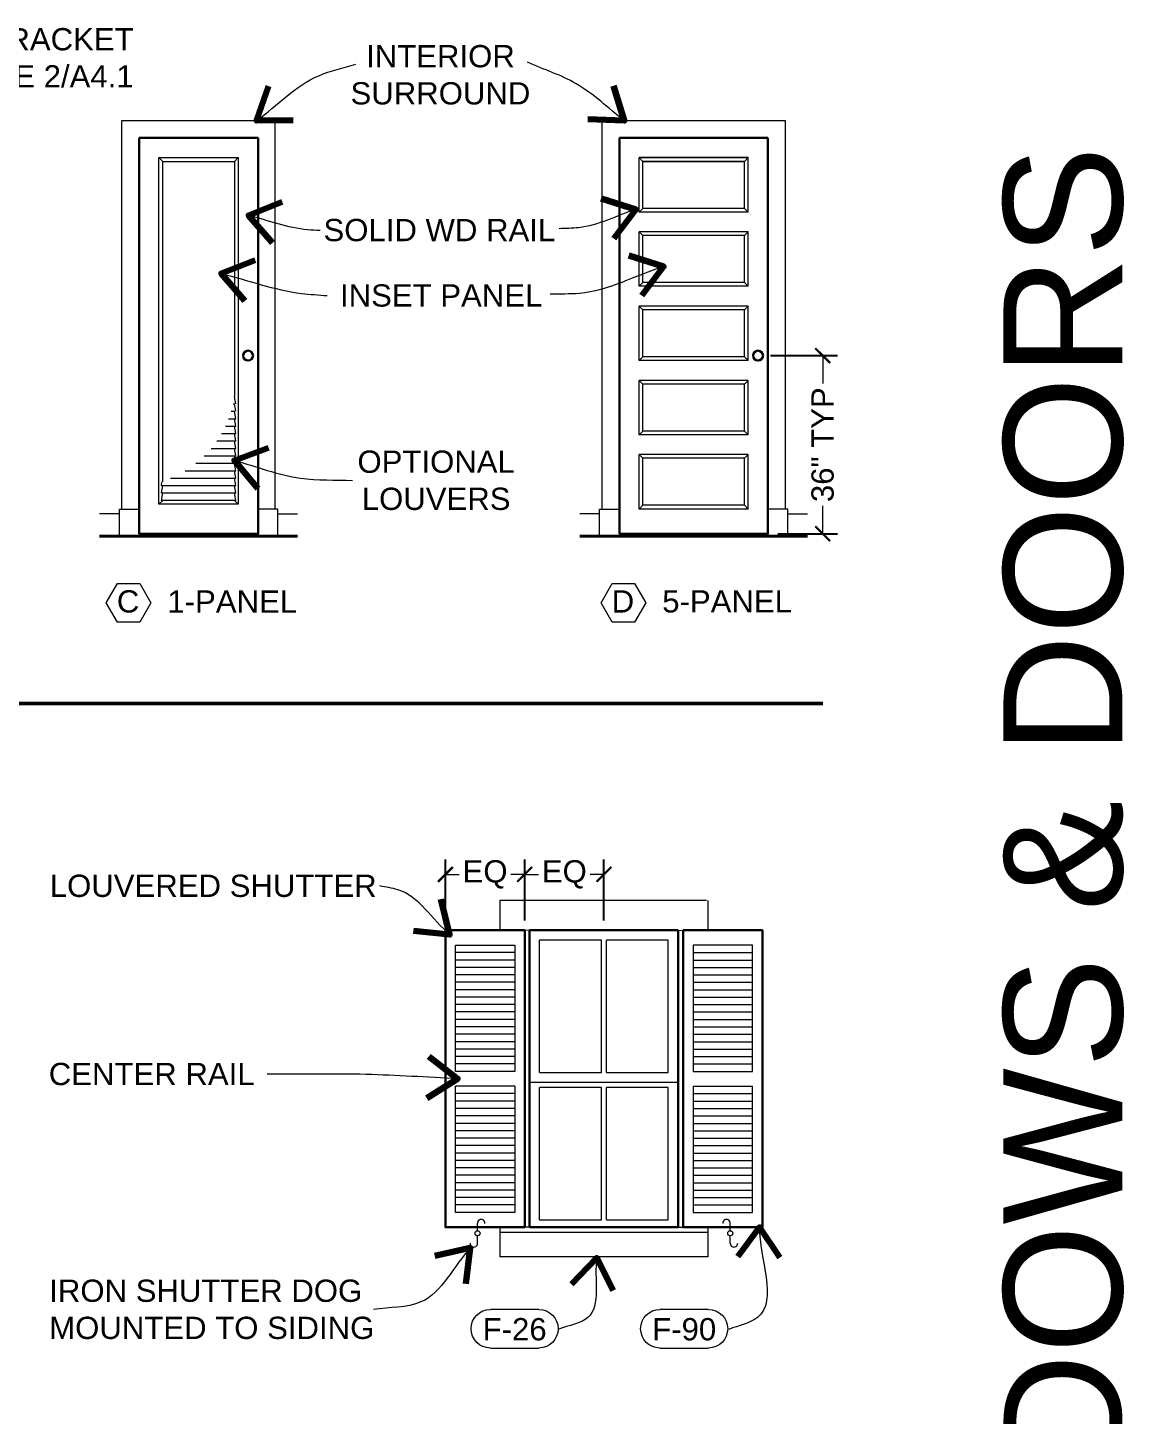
# Model space of a CAD drawing. Header units: inches. Extents: x -54 to 15382, y 469 to 41738.
# Drawn here: x 5467.4 to 5688.9, y 4481.7 to 4762.1 of the extents above; entities that cross this region are included whole.
import ezdxf

# ---------------------------------------------------------------- set-up
doc = ezdxf.new("R2010")
doc.units = ezdxf.units.IN
doc.header["$MEASUREMENT"] = 0
doc.layers.get('0').update_dxf_attribs({"lineweight": 9})
for name, color, linetype, lineweight in [('1', 7, 'Continuous', 9), ('2', 7, 'Continuous', 18), ('3', 7, 'Continuous', 30), ('4', 7, 'Continuous', 40), ('5', 7, 'Continuous', 50), ('A-DIMSx', 7, 'Continuous', 9), ('A-SYMB', 7, 'Continuous', 18), ('A-TEXTx', 7, 'Continuous', 18)]:
    doc.layers.add(name, color=color, linetype=linetype, lineweight=lineweight)
doc.styles.get("Standard").update_dxf_attribs({"font": 'arial.ttf'})
doc.dimstyles.get("Standard").update_dxf_attribs({"dimtxt": 3, "dimasz": 2, "dimexe": 0.03125, "dimexo": 0.0625, "dimgap": 0.03125, "dimtad": 0, "dimtoh": 1, "dimdec": 4, "dimlfac": 0.99985, "dimzin": 0, "dimdsep": 46, "dimlunit": 4, "dimtxsty": 'Standard', "dimblk": 'ARCHTICK', "dimblk1": 'ARCHTICK', "dimblk2": 'ARCHTICK', "dimcen": 0.09, "dimclrt": 256, "dimadec": 0, "dimazin": 0, "dimtfac": 1, "dimtdec": 4, "dimtofl": 0, "dimtmove": 0, "dimatfit": 3, "dimfxl": 1, "dimtolj": 1, "dimtzin": 0, "dimarcsym": 0})

# ---------------------------------------------------------------- blocks, each defined once
blk = doc.blocks.new('_ArchTick')
at = {"color": 0, "linetype": 'ByBlock', "lineweight": 0, "const_width": 0.15}
blk.add_lwpolyline([(-0.5, -0.5), (0.5, 0.5)], dxfattribs=at)
blk = doc.blocks.new('*D464')
at = {"layer": 'A-DIMSx', "color": 0, "lineweight": -2, "ltscale": 0.1}
for p, q in [((5617.45, 4695.82), (5630.97, 4695.82)), ((5618.92, 4659.82), (5630.97, 4659.82))]:
    blk.add_line(p, q, dxfattribs=at)
at = {"layer": 'A-DIMSx', "color": 0, "lineweight": 5, "ltscale": 0.1}
for p, q in [((5627.97, 4695.82), (5627.97, 4690.16)), ((5627.97, 4659.82), (5627.97, 4665.47))]:
    blk.add_line(p, q, dxfattribs=at)
at = {"layer": 'A-DIMSx', "color": 0, "lineweight": 5, "xscale": 3, "yscale": 3, "zscale": 3}
for p, rotation in [((5627.97, 4695.82), 90), ((5627.97, 4659.82), 270)]:
    blk.add_blockref('_ArchTick', p, dxfattribs=dict(at, rotation=rotation))
at = {"layer": 'A-DIMSx', "ltscale": 0.25, "insert": (5627.97, 4677.82), "char_height": 4.5, "attachment_point": 5, "rotation": 90}
blk.add_mtext('\\A1;36" TYP', dxfattribs=at)
blk = doc.blocks.new('CALLOUT - FINISHES')
at = {"layer": 'A-SYMB', "lineweight": 20, "ltscale": 0.1}
for p, q in [((6510.71, 5650.46), (6520.5, 5650.46)), ((6520.5, 5642.67), (6510.71, 5642.67))]:
    blk.add_line(p, q, dxfattribs=at)
for centre, start, end in [((6510.71, 5646.57), 90, 270), ((6520.5, 5646.57), 270, 90)]:
    blk.add_arc(centre, 3.9, start, end, dxfattribs=at)
blk = doc.blocks.new('*D468')
at = {"layer": 'A-DIMSx', "color": 0, "lineweight": -2, "ltscale": 0.1}
for p, q in [((5567.79, 4581.7), (5567.79, 4594)), ((5583.79, 4581.7), (5583.79, 4594))]:
    blk.add_line(p, q, dxfattribs=at)
at = {"layer": 'A-DIMSx', "color": 0, "lineweight": 5, "ltscale": 0.1}
for p, q in [((5567.79, 4591), (5570.59, 4591)), ((5583.79, 4591), (5580.98, 4591))]:
    blk.add_line(p, q, dxfattribs=at)
at = {"layer": 'A-DIMSx', "color": 0, "lineweight": 5, "xscale": 3, "yscale": 3, "zscale": 3, "rotation": 180}
blk.add_blockref('_ArchTick', (5567.79, 4591), dxfattribs=at)
at = {"layer": 'A-DIMSx', "color": 0, "lineweight": 5, "xscale": 3, "yscale": 3, "zscale": 3}
blk.add_blockref('_ArchTick', (5583.79, 4591), dxfattribs=at)
at = {"layer": 'A-DIMSx', "ltscale": 0.25, "insert": (5575.79, 4591), "char_height": 4.5, "attachment_point": 5}
blk.add_mtext('\\A1;EQ', dxfattribs=at)
blk = doc.blocks.new('*D469')
at = {"layer": 'A-DIMSx', "color": 0, "lineweight": -2, "ltscale": 0.1}
for p, q in [((5551.79, 4581.7), (5551.79, 4594)), ((5567.79, 4581.7), (5567.79, 4594))]:
    blk.add_line(p, q, dxfattribs=at)
at = {"layer": 'A-DIMSx', "color": 0, "lineweight": 5, "ltscale": 0.1}
for p, q in [((5551.79, 4591), (5554.59, 4591)), ((5567.79, 4591), (5564.98, 4591))]:
    blk.add_line(p, q, dxfattribs=at)
at = {"layer": 'A-DIMSx', "color": 0, "lineweight": 5, "xscale": 3, "yscale": 3, "zscale": 3, "rotation": 180}
blk.add_blockref('_ArchTick', (5551.79, 4591), dxfattribs=at)
at = {"layer": 'A-DIMSx', "color": 0, "lineweight": 5, "xscale": 3, "yscale": 3, "zscale": 3}
blk.add_blockref('_ArchTick', (5567.79, 4591), dxfattribs=at)
at = {"layer": 'A-DIMSx', "ltscale": 0.25, "insert": (5559.79, 4591), "char_height": 4.5, "attachment_point": 5}
blk.add_mtext('\\A1;EQ', dxfattribs=at)

msp = doc.modelspace()

# ---------------------------------------------------------------- linework, layer by layer
at = {"layer": '1', "ltscale": 0.25}
for p, q in [((5486.4368629, 4664.8185666), (5486.4368629, 4743.3185666)), ((5486.4368629, 4743.3185666), (5517.4368629, 4743.3185666)), ((5517.4368629, 4664.8185666), (5517.4368629, 4743.3185666)), ((5583.4187339, 4743.3185666), (5620.4187339, 4743.3185666)), ((5583.4187339, 4664.8185666), (5583.4187339, 4743.3185666)), ((5620.4187339, 4743.3185666), (5620.4187339, 4664.8185666)), ((5493.9368629, 4665.8185666), (5493.9368629, 4735.8185666)), ((5493.9368629, 4735.8185666), (5509.9368629, 4735.8185666)), ((5494.6868629, 4735.0685666), (5493.9368629, 4735.8185666)), ((5509.1868629, 4735.0685666), (5509.9368629, 4735.8185666)), ((5509.9368629, 4735.8185666), (5509.9368629, 4665.8185666)), ((5591.6687339, 4735.0685666), (5590.9187339, 4735.8185666)), ((5590.9187339, 4735.8185666), (5612.9187339, 4735.8185666)), ((5591.6687339, 4735.0685666), (5590.9187339, 4735.8185666)), ((5612.9187339, 4735.8185666), (5590.9187339, 4735.8185666)), ((5590.9187339, 4724.8185666), (5590.9187339, 4735.8185666)), ((5612.1687339, 4735.0685666), (5612.9187339, 4735.8185666)), ((5612.1687339, 4735.0685666), (5612.9187339, 4735.8185666)), ((5612.9187339, 4724.8185666), (5612.9187339, 4735.8185666)), ((5494.6868629, 4735.0685666), (5509.1868629, 4735.0685666)), ((5494.6868629, 4670.2927078), (5494.6868629, 4735.0685666)), ((5509.1868629, 4735.0685666), (5509.1868629, 4687.5685666)), ((5591.6687339, 4735.0685666), (5612.1687339, 4735.0685666)), ((5612.1687339, 4735.0685666), (5591.6687339, 4735.0685666)), ((5591.6687339, 4725.5685666), (5591.6687339, 4735.0685666)), ((5612.1687339, 4725.5685666), (5612.1687339, 4735.0685666)), ((5591.6687339, 4725.5685666), (5590.9187339, 4724.8185666)), ((5612.9187339, 4724.8185666), (5590.9187339, 4724.8185666)), ((5612.1687339, 4725.5685666), (5591.6687339, 4725.5685666)), ((5612.1687339, 4725.5685666), (5612.9187339, 4724.8185666)), ((5591.6687339, 4720.0685666), (5590.9187339, 4720.8185666)), ((5612.9187339, 4720.8185666), (5590.9187339, 4720.8185666)), ((5590.9187339, 4709.8185666), (5590.9187339, 4720.8185666)), ((5612.1687339, 4720.0685666), (5591.6687339, 4720.0685666)), ((5591.6687339, 4710.5685666), (5591.6687339, 4720.0685666)), ((5612.1687339, 4720.0685666), (5612.9187339, 4720.8185666)), ((5612.1687339, 4710.5685666), (5612.1687339, 4720.0685666)), ((5612.9187339, 4709.8185666), (5612.9187339, 4720.8185666)), ((5591.6687339, 4710.5685666), (5590.9187339, 4709.8185666)), ((5612.1687339, 4710.5685666), (5591.6687339, 4710.5685666)), ((5612.1687339, 4710.5685666), (5612.9187339, 4709.8185666)), ((5612.9187339, 4709.8185666), (5590.9187339, 4709.8185666)), ((5591.6687339, 4705.0685666), (5590.9187339, 4705.8185666)), ((5612.9187339, 4705.8185666), (5590.9187339, 4705.8185666)), ((5590.9187339, 4694.8185666), (5590.9187339, 4705.8185666)), ((5612.1687339, 4705.0685666), (5591.6687339, 4705.0685666)), ((5591.6687339, 4695.5685666), (5591.6687339, 4705.0685666)), ((5612.1687339, 4705.0685666), (5612.9187339, 4705.8185666)), ((5612.1687339, 4695.5685666), (5612.1687339, 4705.0685666)), ((5612.9187339, 4694.8185666), (5612.9187339, 4705.8185666)), ((5591.6687339, 4695.5685666), (5590.9187339, 4694.8185666)), ((5612.9187339, 4694.8185666), (5590.9187339, 4694.8185666)), ((5612.1687339, 4695.5685666), (5591.6687339, 4695.5685666)), ((5612.1687339, 4695.5685666), (5612.9187339, 4694.8185666)), ((5591.6687339, 4690.0685666), (5590.9187339, 4690.8185666)), ((5612.9187339, 4690.8185666), (5590.9187339, 4690.8185666)), ((5590.9187339, 4679.8185666), (5590.9187339, 4690.8185666)), ((5612.1687339, 4690.0685666), (5612.9187339, 4690.8185666)), ((5612.9187339, 4679.8185666), (5612.9187339, 4690.8185666)), ((5509.4368629, 4686.0685666), (5509.1868629, 4687.5685666)), ((5612.1687339, 4690.0685666), (5591.6687339, 4690.0685666)), ((5591.6687339, 4680.5685666), (5591.6687339, 4690.0685666)), ((5612.1687339, 4680.5685666), (5612.1687339, 4690.0685666)), ((5508.9381689, 4686.0685666), (5509.1868629, 4686.0685666)), ((5509.4368629, 4684.5685666), (5509.1868629, 4686.0685666)), ((5508.0107424, 4683.0685666), (5509.4368629, 4683.0685666)), ((5508.5344534, 4684.5685666), (5509.1868629, 4684.5685666)), ((5509.4368629, 4683.0685666), (5509.1868629, 4684.5685666)), ((5509.4368629, 4681.5685666), (5509.1868629, 4683.0685666)), ((5506.5605139, 4680.0685666), (5509.4368629, 4680.0685666)), ((5507.3573181, 4681.5685666), (5509.4368629, 4681.5685666)), ((5509.4368629, 4680.0685666), (5509.1868629, 4681.5685666)), ((5509.4368629, 4678.5685666), (5509.1868629, 4680.0685666)), ((5591.6687339, 4680.5685666), (5590.9187339, 4679.8185666)), ((5612.9187339, 4679.8185666), (5590.9187339, 4679.8185666)), ((5612.1687339, 4680.5685666), (5591.6687339, 4680.5685666)), ((5612.1687339, 4680.5685666), (5612.9187339, 4679.8185666)), ((5504.4501068, 4677.0685666), (5509.4368629, 4677.0685666)), ((5505.6009101, 4678.5685666), (5509.4368629, 4678.5685666)), ((5509.4368629, 4677.0685666), (5509.1868629, 4678.5685666)), ((5509.4368629, 4675.5685666), (5509.1868629, 4677.0685666)), ((5501.371364, 4674.0685666), (5509.4368629, 4674.0685666)), ((5503.0644596, 4675.5685666), (5509.4368629, 4675.5685666)), ((5509.4368629, 4674.0685666), (5509.1868629, 4675.5685666)), ((5509.4368629, 4672.5685666), (5509.1868629, 4674.0685666)), ((5590.9187339, 4664.8185666), (5590.9187339, 4675.8185666)), ((5591.6687339, 4675.0685666), (5590.9187339, 4675.8185666)), ((5612.9187339, 4675.8185666), (5590.9187339, 4675.8185666)), ((5591.6687339, 4665.5685666), (5591.6687339, 4675.0685666)), ((5612.1687339, 4675.0685666), (5591.6687339, 4675.0685666)), ((5612.1687339, 4675.0685666), (5612.9187339, 4675.8185666)), ((5612.1687339, 4665.5685666), (5612.1687339, 4675.0685666)), ((5612.9187339, 4664.8185666), (5612.9187339, 4675.8185666)), ((5496.2755924, 4671.0685666), (5509.4368629, 4671.0685666)), ((5499.2331137, 4672.5685666), (5509.4368629, 4672.5685666)), ((5509.4368629, 4671.0685666), (5509.1868629, 4672.5685666)), ((5509.4368629, 4669.5685666), (5509.1868629, 4671.0685666)), ((5494.4368629, 4669.5685666), (5494.5460958, 4670.223964)), ((5494.4368629, 4669.5685666), (5509.4368629, 4669.5685666)), ((5494.4368629, 4668.0685666), (5494.6868629, 4669.5685666)), ((5494.4368629, 4668.0685666), (5509.4368629, 4668.0685666)), ((5494.4368629, 4666.5685666), (5494.6868629, 4668.0685666)), ((5509.4368629, 4668.0685666), (5509.1868629, 4669.5685666)), ((5509.4368629, 4666.5685666), (5509.1868629, 4668.0685666)), ((5494.6868629, 4666.5685666), (5493.9368629, 4665.8185666)), ((5509.9368629, 4665.8185666), (5493.9368629, 4665.8185666)), ((5509.4368629, 4666.5685666), (5494.4368629, 4666.5685666)), ((5509.1868629, 4666.5685666), (5509.9368629, 4665.8185666)), ((5591.6687339, 4665.5685666), (5590.9187339, 4664.8185666)), ((5612.1687339, 4665.5685666), (5591.6687339, 4665.5685666)), ((5612.1687339, 4665.5685666), (5612.9187339, 4664.8185666)), ((5485.9368629, 4663.8185666), (5481.9368629, 4663.8185666)), ((5485.9368629, 4659.3185666), (5485.9368629, 4664.8185666)), ((5485.9368629, 4664.8185666), (5489.9368629, 4664.8185666)), ((5517.9368629, 4664.8185666), (5513.9368629, 4664.8185666)), ((5517.9368629, 4659.3185666), (5517.9368629, 4664.8185666)), ((5517.9368629, 4663.8185666), (5521.9368629, 4663.8185666)), ((5582.9187339, 4663.8185666), (5578.9187339, 4663.8185666)), ((5582.9187339, 4659.3185666), (5582.9187339, 4664.8185666)), ((5582.9187339, 4664.8185666), (5586.9187339, 4664.8185666)), ((5612.9187339, 4664.8185666), (5590.9187339, 4664.8185666)), ((5620.9187339, 4664.8185666), (5616.9187339, 4664.8185666)), ((5620.9187339, 4659.3185666), (5620.9187339, 4664.8185666)), ((5620.9187339, 4663.8185666), (5624.9187339, 4663.8185666)), ((5489.9368629, 4659.8185666), (5489.9368629, 4659.3185666)), ((5513.9368629, 4659.8185666), (5513.9368629, 4659.3185666)), ((5586.9187339, 4659.8185666), (5586.9187339, 4659.3185666)), ((5616.9187339, 4659.8185666), (5616.9187339, 4659.3185666)), ((5553.7868522, 4576.6984224), (5565.7868522, 4576.6984224)), ((5553.7868522, 4551.1984224), (5553.7868522, 4576.6984224)), ((5565.7868522, 4576.6984224), (5565.7868522, 4551.1984224)), ((5601.7868522, 4576.6984224), (5601.7868522, 4551.1984224)), ((5613.7868522, 4576.6984224), (5601.7868522, 4576.6984224)), ((5613.7868522, 4551.1984224), (5613.7868522, 4576.6984224)), ((5565.7868522, 4575.1984224), (5553.7868522, 4575.1984224)), ((5565.7868522, 4573.6984224), (5553.7868522, 4573.6984224)), ((5601.7868522, 4575.1984224), (5613.7868522, 4575.1984224)), ((5601.7868522, 4573.6984224), (5613.7868522, 4573.6984224)), ((5565.7868522, 4572.1984224), (5553.7868522, 4572.1984224)), ((5565.7868522, 4570.6984224), (5553.7868522, 4570.6984224)), ((5601.7868522, 4572.1984224), (5613.7868522, 4572.1984224)), ((5601.7868522, 4570.6984224), (5613.7868522, 4570.6984224)), ((5565.7868522, 4569.1984224), (5553.7868522, 4569.1984224)), ((5565.7868522, 4567.6984224), (5553.7868522, 4567.6984224)), ((5601.7868522, 4569.1984224), (5613.7868522, 4569.1984224)), ((5601.7868522, 4567.6984224), (5613.7868522, 4567.6984224)), ((5565.7868522, 4566.1984224), (5553.7868522, 4566.1984224)), ((5565.7868522, 4564.6984224), (5553.7868522, 4564.6984224)), ((5601.7868522, 4566.1984224), (5613.7868522, 4566.1984224)), ((5601.7868522, 4564.6984224), (5613.7868522, 4564.6984224)), ((5565.7868522, 4563.1984224), (5553.7868522, 4563.1984224)), ((5565.7868522, 4561.6984224), (5553.7868522, 4561.6984224)), ((5601.7868522, 4563.1984224), (5613.7868522, 4563.1984224)), ((5601.7868522, 4561.6984224), (5613.7868522, 4561.6984224)), ((5565.7868522, 4560.1984224), (5553.7868522, 4560.1984224)), ((5565.7868522, 4558.6984224), (5553.7868522, 4558.6984224)), ((5601.7868522, 4560.1984224), (5613.7868522, 4560.1984224)), ((5601.7868522, 4558.6984224), (5613.7868522, 4558.6984224)), ((5565.7868522, 4557.1984224), (5553.7868522, 4557.1984224)), ((5565.7868522, 4555.6984224), (5553.7868522, 4555.6984224)), ((5601.7868522, 4557.1984224), (5613.7868522, 4557.1984224)), ((5601.7868522, 4555.6984224), (5613.7868522, 4555.6984224)), ((5565.7868522, 4554.1984224), (5553.7868522, 4554.1984224)), ((5601.7868522, 4554.1984224), (5613.7868522, 4554.1984224)), ((5565.7868522, 4552.6984224), (5553.7868522, 4552.6984224)), ((5565.7868522, 4551.1984224), (5553.7868522, 4551.1984224)), ((5601.7868522, 4552.6984224), (5613.7868522, 4552.6984224)), ((5601.7868522, 4551.1984224), (5613.7868522, 4551.1984224)), ((5565.7868522, 4548.1984224), (5553.7868522, 4548.1984224)), ((5553.7868522, 4522.6984224), (5553.7868522, 4548.1984224)), ((5565.7868522, 4548.1984224), (5565.7868522, 4522.6984224)), ((5601.7868522, 4548.1984224), (5601.7868522, 4522.6984224)), ((5601.7868522, 4548.1984224), (5613.7868522, 4548.1984224)), ((5613.7868522, 4522.6984224), (5613.7868522, 4548.1984224)), ((5565.7868522, 4546.6984224), (5553.7868522, 4546.6984224)), ((5565.7868522, 4545.1984224), (5553.7868522, 4545.1984224)), ((5601.7868522, 4546.6984224), (5613.7868522, 4546.6984224)), ((5601.7868522, 4545.1984224), (5613.7868522, 4545.1984224)), ((5565.7868522, 4543.6984224), (5553.7868522, 4543.6984224)), ((5565.7868522, 4542.1984224), (5553.7868522, 4542.1984224)), ((5601.7868522, 4543.6984224), (5613.7868522, 4543.6984224)), ((5601.7868522, 4542.1984224), (5613.7868522, 4542.1984224)), ((5565.7868522, 4540.6984224), (5553.7868522, 4540.6984224)), ((5565.7868522, 4539.1984224), (5553.7868522, 4539.1984224)), ((5601.7868522, 4540.6984224), (5613.7868522, 4540.6984224)), ((5601.7868522, 4539.1984224), (5613.7868522, 4539.1984224)), ((5565.7868522, 4537.6984224), (5553.7868522, 4537.6984224)), ((5565.7868522, 4536.1984224), (5553.7868522, 4536.1984224)), ((5601.7868522, 4537.6984224), (5613.7868522, 4537.6984224)), ((5601.7868522, 4536.1984224), (5613.7868522, 4536.1984224)), ((5565.7868522, 4534.6984224), (5553.7868522, 4534.6984224)), ((5601.7868522, 4534.6984224), (5613.7868522, 4534.6984224)), ((5565.7868522, 4533.1984224), (5553.7868522, 4533.1984224)), ((5565.7868522, 4531.6984224), (5553.7868522, 4531.6984224)), ((5601.7868522, 4533.1984224), (5613.7868522, 4533.1984224)), ((5601.7868522, 4531.6984224), (5613.7868522, 4531.6984224)), ((5565.7868522, 4530.1984224), (5553.7868522, 4530.1984224)), ((5565.7868522, 4528.6984224), (5553.7868522, 4528.6984224)), ((5601.7868522, 4530.1984224), (5613.7868522, 4530.1984224)), ((5601.7868522, 4528.6984224), (5613.7868522, 4528.6984224)), ((5565.7868522, 4527.1984224), (5553.7868522, 4527.1984224)), ((5565.7868522, 4525.6984224), (5553.7868522, 4525.6984224)), ((5601.7868522, 4527.1984224), (5613.7868522, 4527.1984224)), ((5601.7868522, 4525.6984224), (5613.7868522, 4525.6984224)), ((5565.7868522, 4524.1984224), (5553.7868522, 4524.1984224)), ((5565.7868522, 4522.6984224), (5553.7868522, 4522.6984224)), ((5601.7868522, 4524.1984224), (5613.7868522, 4524.1984224)), ((5601.7868522, 4522.6984224), (5613.7868522, 4522.6984224))]:
    msp.add_line(p, q, dxfattribs=at)
at = {"layer": '1', "ltscale": 0.1}
for p, q in [((5568.7868522, 4579.697599), (5562.7868608, 4579.6932529)), ((5598.7868522, 4579.6993145), (5604.7868522, 4579.6932529))]:
    msp.add_line(p, q, dxfattribs=at)
at = {"layer": '2'}
for p, q in [((5562.7868608, 4585.7036606), (5562.7868655, 4579.6932529)), ((5604.5363874, 4585.6932529), (5562.7868608, 4585.7036606)), ((5604.7868522, 4585.6933159), (5604.7868522, 4579.6984224)), ((5570.7868522, 4550.9484568), (5570.7868522, 4577.6984568)), ((5583.2868522, 4577.6984568), (5570.7868522, 4577.6984568)), ((5583.2868522, 4550.9484568), (5583.2868522, 4577.6984568)), ((5596.7868522, 4577.6984568), (5584.2868522, 4577.6984568)), ((5584.2868522, 4550.9484568), (5584.2868522, 4577.6984568)), ((5596.7868522, 4550.9484568), (5596.7868522, 4577.6984568)), ((5570.7868522, 4550.9484568), (5583.2868522, 4550.9484568)), ((5584.2868522, 4550.9484568), (5596.7868522, 4550.9484568)), ((5598.7868522, 4548.9484568), (5568.7868522, 4548.9484568)), ((5570.7868522, 4521.1984568), (5570.7868522, 4547.9484568)), ((5583.2868522, 4547.9484568), (5570.7868522, 4547.9484568)), ((5583.2868522, 4521.1984568), (5583.2868522, 4547.9484568)), ((5584.2868522, 4521.1984568), (5584.2868522, 4547.9484568)), ((5596.7868522, 4547.9484568), (5584.2868522, 4547.9484568)), ((5596.7868522, 4521.1984568), (5596.7868522, 4547.9484568)), ((5562.7869118, 4519.7036235), (5562.7869118, 4513.6932529)), ((5570.7868522, 4521.1984568), (5583.2868522, 4521.1984568)), ((5584.2868522, 4521.1984568), (5596.7868522, 4521.1984568)), ((5604.7868522, 4519.6984224), (5604.7868522, 4513.6932529)), ((5562.7869118, 4518.7036235), (5604.7868522, 4518.7036235)), ((5604.7868522, 4513.6932529), (5562.7869118, 4513.6932529))]:
    msp.add_line(p, q, dxfattribs=at)
at = {"layer": '2', "ltscale": 0.25}
for p, q in [((5558.2721842, 4518.9838033), (5558.2721842, 4520.4838033)), ((5609.3015202, 4518.9838033), (5609.3015202, 4520.4838033)), ((5558.2721842, 4516.4838033), (5558.2721842, 4517.9838033)), ((5609.3015202, 4516.4838033), (5609.3015202, 4517.9838033))]:
    msp.add_line(p, q, dxfattribs=at)
at = {"layer": '2', "ltscale": 0.1}
for p, q in [((5568.7868522, 4519.7036182), (5562.7869118, 4519.7036235)), ((5598.7868522, 4519.7035918), (5604.7868522, 4519.6932529))]:
    msp.add_line(p, q, dxfattribs=at)
at = {"layer": '2', "ltscale": 0.25}
for centre in [(5558.2721842, 4518.4838033), (5609.3015202, 4518.4838033)]:
    msp.add_circle(centre, 0.5, dxfattribs=at)
for centre, start, end in [((5559.0221842, 4520.5233318), 356.98303869, 183.01696131), ((5608.5515202, 4520.5233318), 356.98303869, 183.01696131), ((5557.5221842, 4516.4442749), 176.98303869, 3.01696131), ((5610.0515202, 4516.4442749), 176.98303869, 3.01696131)]:
    msp.add_arc(centre, 0.7510409, start, end, dxfattribs=at)
at = {"layer": '3', "ltscale": 0.25}
for p, q in [((5489.9368629, 4659.8185666), (5489.9368629, 4739.8185666)), ((5489.9368629, 4739.8185666), (5513.9368629, 4739.8185666)), ((5513.9368629, 4739.8185666), (5513.9368629, 4659.8185666)), ((5586.9187339, 4659.8185666), (5586.9187339, 4739.8185666)), ((5586.9187339, 4739.8185666), (5616.9187339, 4739.8185666)), ((5616.9187339, 4739.8185666), (5616.9187339, 4659.8185666)), ((5513.9368629, 4659.8185666), (5489.9368629, 4659.8185666)), ((5616.9187339, 4659.8185666), (5586.9187339, 4659.8185666)), ((5567.7868522, 4579.6984224), (5567.7868522, 4576.6984224)), ((5599.7868522, 4579.6984224), (5599.7868522, 4576.6984224))]:
    msp.add_line(p, q, dxfattribs=at)
at = {"layer": '3'}
for p, q in [((5598.7868522, 4579.6992908), (5568.7868522, 4579.697595)), ((5568.7868522, 4579.697599), (5568.7868522, 4519.7036182)), ((5598.7868522, 4579.6993145), (5598.7868522, 4519.7035918)), ((5568.7868522, 4519.7036182), (5598.7868522, 4519.7035918))]:
    msp.add_line(p, q, dxfattribs=at)
at = {"layer": '3', "ltscale": 0.25}
for points in [[(5567.7868522, 4579.6984224), (5551.7868522, 4579.6984224), (5551.7868522, 4519.6984224), (5567.7868522, 4519.6984224), (5567.7868522, 4579.6984224)], [(5599.7868522, 4579.6984224), (5615.7868522, 4579.6984224), (5615.7868522, 4519.6984224), (5599.7868522, 4519.6984224), (5599.7868522, 4579.6984224)]]:
    msp.add_lwpolyline(points, close=True, dxfattribs=at)
for centre in [(5511.9368629, 4695.8185666), (5614.9187339, 4695.8185666)]:
    msp.add_circle(centre, 1, dxfattribs=at)
at = {"layer": '4', "ltscale": 0.25}
for p, q in [((5521.9368629, 4659.3185666), (5481.9368629, 4659.3185666)), ((5624.871849, 4659.3185666), (5578.9187339, 4659.3185666))]:
    msp.add_line(p, q, dxfattribs=at)
at = {"layer": '5', "ltscale": 0.1}
msp.add_line((5301.1283079, 4625.5008975), (5628.0000785, 4625.5008975), dxfattribs=at)
at = {"layer": 'A-SYMB', "ltscale": 0.1}
for points in [[(5492.2998514, 4645.8528989), (5490.0498514, 4641.9557846), (5485.5498514, 4641.9557846), (5483.2998514, 4645.8528989), (5485.5498514, 4649.7500132), (5490.0498514, 4649.7500132)], [(5592.232962, 4645.8528989), (5589.982962, 4641.9557846), (5585.482962, 4641.9557846), (5583.232962, 4645.8528989), (5585.482962, 4649.7500132), (5589.982962, 4649.7500132)]]:
    msp.add_lwpolyline(points, close=True, dxfattribs=at)

# ---------------------------------------------------------------- block references
at = {"layer": '2', "ltscale": 0.25, "xscale": -1}
for p in [(12081.3578981, -1147.3752871), (12115.5995338, -1147.3752871)]:
    msp.add_blockref('CALLOUT - FINISHES', p, dxfattribs=at)

# ---------------------------------------------------------------- texts
at = {"ltscale": 0.5, "insert": (5676.664182, 4526.7534571), "char_height": 24, "attachment_point": 5, "rotation": 90}
msp.add_mtext('{\\fArial|b1|i0|c0|p34;A4.3 \\fArial|b0|i0|c1|p0; WINDOWS & DOORS}', dxfattribs=at)
at = {"layer": 'A-TEXTx', "ltscale": 0.25, "insert": (5488.824831, 4761.9977492), "char_height": 4.5, "width": 39.699919553, "attachment_point": 3}
msp.add_mtext('BRACKET\\PSEE 2/A4.1', dxfattribs=at)
at = {"layer": 'A-TEXTx', "ltscale": 0.25, "char_height": 4.5}
for s, insert, attachment_point in [('{INTERIOR\\PSURROUND}', (5550.7783079, 4752.5379236), 5), ('{SOLID WD RAIL}', (5550.5604069, 4721.1554166), 5), ('{INSET PANEL}', (5550.9282406, 4707.9402652), 5), ('{OPTIONAL\\PLOUVERS}', (5549.911187, 4670.6047681), 5), ('{LOUVERED SHUTTER}', (5471.8889431, 4588.6623696), 4), ('{CENTER RAIL}', (5471.6885765, 4550.6381481), 4), ('{IRON SHUTTER DOG\\PMOUNTED TO SIDING}', (5471.7784132, 4503.091859), 4), ('{F-26}', (5572.2226947, 4499.0669843), 6), ('{F-90}', (5606.4643304, 4499.0669843), 6)]:
    msp.add_mtext(s, dxfattribs=dict(at, insert=insert, attachment_point=attachment_point))
at = {"layer": 'A-TEXTx', "ltscale": 0.5, "char_height": 3}
for s, insert, width, attachment_point in [('{\\H1.5x;C}', (5487.6992033, 4648.407547), 4.549892225, 2), ('{\\H1.5x;1-PANEL}', (5495.6344631, 4646.1342041), 61.572509214, 4), ('{\\H1.5x;D}', (5587.6323138, 4648.407547), 4.549892225, 2), ('{\\H1.5x;5-PANEL}', (5595.5675736, 4646.1342041), 61.572509214, 4)]:
    msp.add_mtext(s, dxfattribs=dict(at, insert=insert, width=width, attachment_point=attachment_point))

# ---------------------------------------------------------------- dimensions: what is measured, and where the dimension line sits
at = {"layer": 'A-DIMSx', "ltscale": 0.1}
dim = msp.add_linear_dim(base=(5627.9686093, 4659.8185666), p1=(5615.4496289, 4695.8185666), p2=(5616.9187339, 4659.8185666), angle=90, text='36" TYP', dimstyle='Standard', override={"dimtxt": 4.5, "dimasz": 3, "dimexe": 3, "dimexo": 2, "dimgap": 1, "dimlfac": -47.9928, "dimlwd": 5}, dxfattribs=at)
dim.commit()
dim.dimension.update_dxf_attribs({"geometry": '*D464', "text_midpoint": (5627.9686093, 4677.8185666)})
for base, p2, picture, middle in [((5551.7868522, 4591.0044047), (5551.7868522, 4579.6984224), '*D469', (5559.7868522, 4591.0044047)), ((5583.7868522, 4591.0044047), (5583.7868522, 4579.6984429), '*D468', (5575.7868522, 4591.0044047))]:
    dim = msp.add_linear_dim(base=base, p1=(5567.7868522, 4579.6984224), p2=p2, text='EQ', dimstyle='Standard', override={"dimtxt": 4.5, "dimasz": 3, "dimexe": 3, "dimexo": 2, "dimgap": 1, "dimlfac": -47.9928, "dimlwd": 5}, dxfattribs=at)
    dim.commit()
    dim.dimension.update_dxf_attribs({"geometry": picture, "text_midpoint": middle})

# ---------------------------------------------------------------- leaders
at = {"layer": 'A-TEXTx', "path_type": 1, "annotation_type": 0, "has_hookline": 1}
for points, hookline_direction, text_width in [([(5587.8924226, 4743.3185666), (5578.183116, 4750.7514027), (5568.3555094, 4755.0773755)], 1, 35.7360164), ([(5513.6641933, 4743.3185666), (5526.1978546, 4752.3820447), (5533.6974995, 4754.6948489)], 0, 35.7360164), ([(5512.0183678, 4724.1620344), (5523.9618623, 4721.300272), (5526.4597795, 4721.1554166)], 0, 46.3015007), ([(5590.2248599, 4725.3512809), (5578.6592785, 4721.6510036), (5574.7291115, 4721.4669822)], 1, 46.3015007), ([(5595.8544682, 4713.8098477), (5578.8308555, 4708.381407), (5572.9143986, 4708.2432056)], 1, 40.0641201), ([(5506.5016404, 4712.4250856), (5522.7257604, 4708.381407), (5527.8994875, 4707.9402652)], 0, 40.0641201), ([(5509.1868629, 4674.6297021), (5522.499245, 4671.0406868), (5533.0484085, 4670.6047681)], 0, 31.2298772), ([(5552.6388019, 4578.8464727), (5542.165085, 4587.902844), (5538.5626029, 4588.6623696)], 1, 65.5078445), ([(5554.2438519, 4549.7160957), (5535.7357382, 4550.5770641), (5515.7554725, 4550.6381481)], 1, 41.0310368), ([(5615.218683, 4519.6984224), (5614.7950772, 4501.4559657), (5609.0312293, 4499.0616861)], 1, 31.2298772), ([(5556.8081773, 4515.5271209), (5546.8257511, 4504.5988282), (5537.2771255, 4503.091859)], 1, 64.7987722), ([(5582.3390436, 4513.4999481), (5580.5534415, 4501.4559657), (5574.6944961, 4499.1097004)], 1, 31.2298772)]:
    msp.add_leader(points, dimstyle='Standard', override={"dimasz": 6, "dimgap": 1, "dimldrblk": 'Open90', "dimlwd": 65535}, dxfattribs=dict(at, hookline_direction=hookline_direction, text_width=text_width))

doc.saveas('drawing.dxf')
